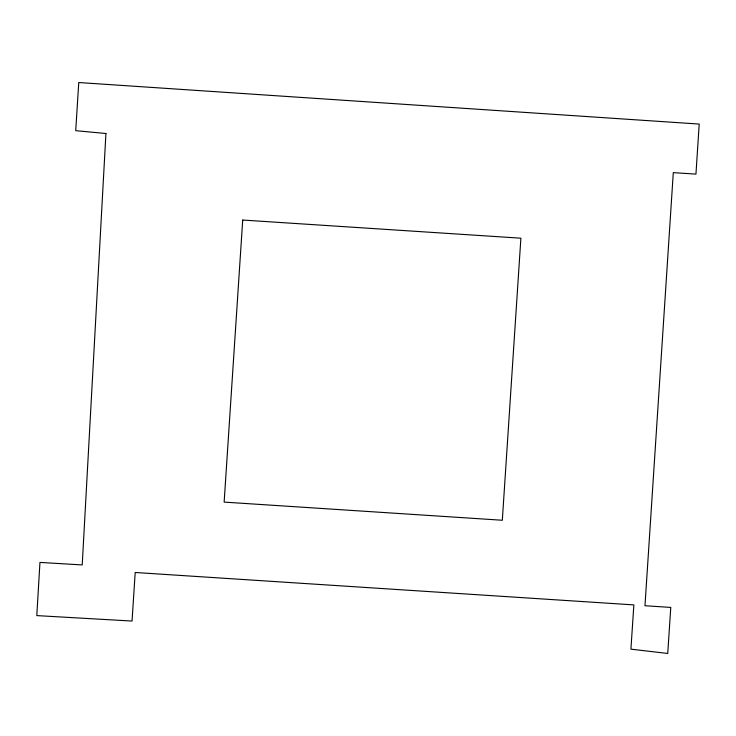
<?xml version="1.0" encoding="UTF-8"?>
<svg xmlns="http://www.w3.org/2000/svg" width="736" height="736" viewBox="0 0 736 736"><rect width="100%" height="100%" fill="white"/><g stroke="black" fill="none" stroke-linecap="round" stroke-linejoin="round"><path stroke-width="1.1" d="M105.929 133.51L82.22 564.935L39.956 562.414L36.8 615.6L132.048 621.055L135.194 572.488L633.862 604.9L630.918 649.161L667.736 653.467L670.772 607.421L644.975 605.737L673.293 172.638L695.952 174.11L699.2 124.071L78.761 82.533L75.725 130.677L105.929 133.51M242.714 220.046L224.14 502.108L502.32 520.251L520.886 238.197L242.714 220.046"/></g></svg>
